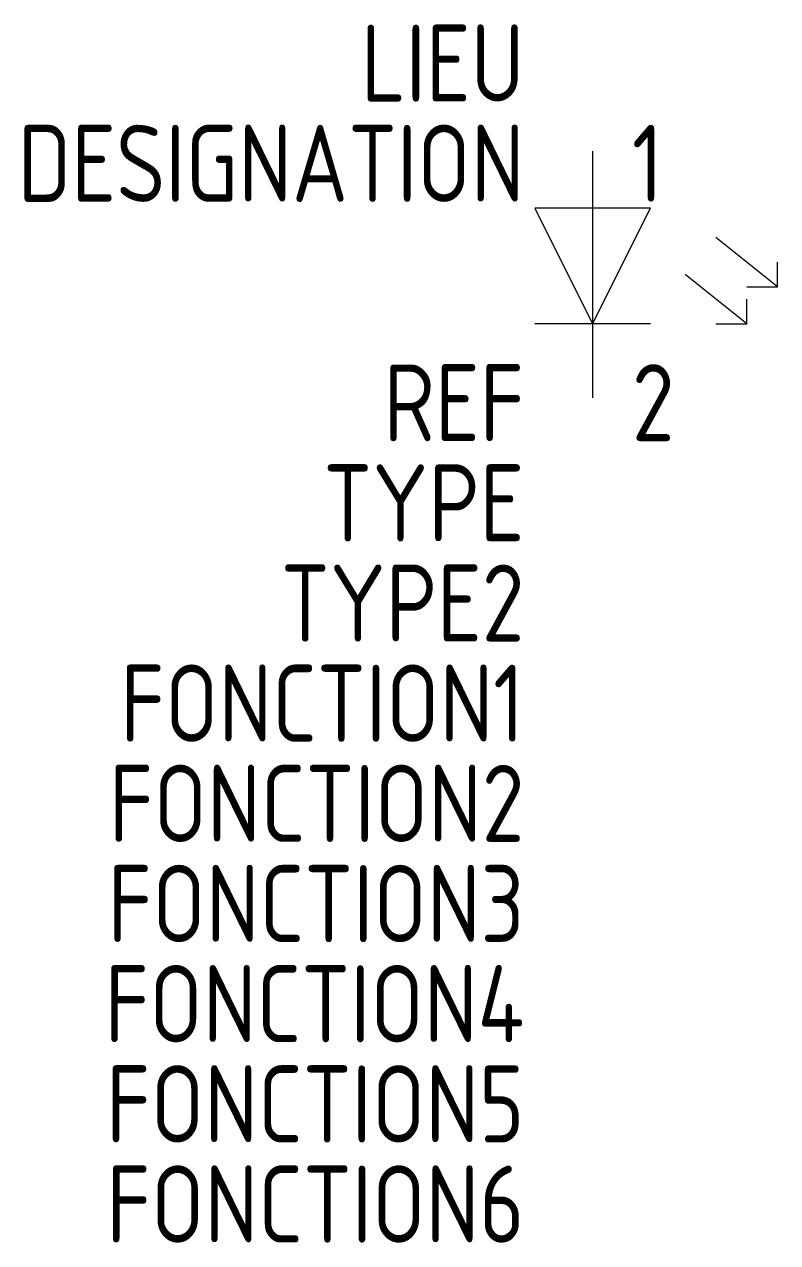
# Model space of a CAD drawing. Extents: x -1603.1 to -1578.6, y -915 to -875.5.
import ezdxf
from ezdxf.enums import TextEntityAlignment as Align

# ---------------------------------------------------------------- set-up
doc = ezdxf.new("R2010")
doc.units = 0
doc.header["$LTSCALE"] = 0.3
for name, color, linetype in [('SYMB_FIL', 3, 'CONTINUOUS'), ('SYMB_FIL_FIN', 1, 'CONTINUOUS'), ('SYMB_REF_CONTACT', 2, 'CONTINUOUS'), ('SYMB_TXT_CONTACT', 2, 'CONTINUOUS'), ('SYMB_TXT_NOM', 3, 'CONTINUOUS')]:
    doc.layers.add(name, color=color, linetype=linetype)
doc.styles.add('NET2_5', font='isocp.shx', dxfattribs={"width": 0.9, "height": 2.5})

msp = doc.modelspace()

# ---------------------------------------------------------------- linework, layer by layer
at = {"layer": 'SYMB_FIL'}
msp.add_line((-1584.634, -879.593), (-1584.634, -887.593), dxfattribs=at)
at = {"layer": 'SYMB_FIL_FIN'}
for p, q in [((-1582.759, -881.443), (-1586.509, -881.443)), ((-1586.509, -881.443), (-1584.634, -885.193)), ((-1584.634, -885.193), (-1582.759, -881.443)), ((-1578.634, -883.993), (-1580.634, -882.393)), ((-1578.634, -883.993), (-1578.634, -883.193)), ((-1579.634, -885.193), (-1581.634, -883.593)), ((-1579.634, -883.993), (-1578.634, -883.993)), ((-1579.634, -885.193), (-1579.634, -884.393)), ((-1582.759, -885.193), (-1586.509, -885.193)), ((-1580.634, -885.193), (-1579.634, -885.193))]:
    msp.add_line(p, q, dxfattribs=at)

# ---------------------------------------------------------------- texts
at = {"layer": 'SYMB_REF_CONTACT', "style": 'NET2_5', "width": 0.9, "flags": 8}
msp.add_attdef('REF', text='', height=2.5, dxfattribs=at).set_placement((-1586.847, -889.004), align=Align.RIGHT)
at = {"layer": 'SYMB_TXT_CONTACT', "style": 'NET2_5', "width": 0.9, "flags": 8}
for tag, p, s in [('1', (-1583.359, -881.237), 'X1'), ('2', (-1583.359, -889.004), 'X2')]:
    msp.add_attdef(tag, p, s, height=2.5, dxfattribs=at)
at = {"layer": 'SYMB_TXT_NOM', "style": 'NET2_5', "width": 0.9, "flags": 8}
for tag, text, p in [('LIEU', '', (-1586.847, -877.987)), ('DESIGNATION', 'H?', (-1586.847, -881.237)), ('TYPE', '?', (-1586.847, -892.254)), ('TYPE2', '', (-1586.847, -895.504)), ('FONCTION1', '', (-1586.847, -898.754)), ('FONCTION2', '', (-1586.847, -902.004)), ('FONCTION3', '', (-1586.847, -905.254)), ('FONCTION4', '', (-1586.847, -908.504)), ('FONCTION5', '', (-1586.847, -911.754)), ('FONCTION6', '', (-1586.847, -915.004))]:
    msp.add_attdef(tag, text=text, height=2.5, dxfattribs=at).set_placement(p, align=Align.RIGHT)

doc.saveas('drawing.dxf')
